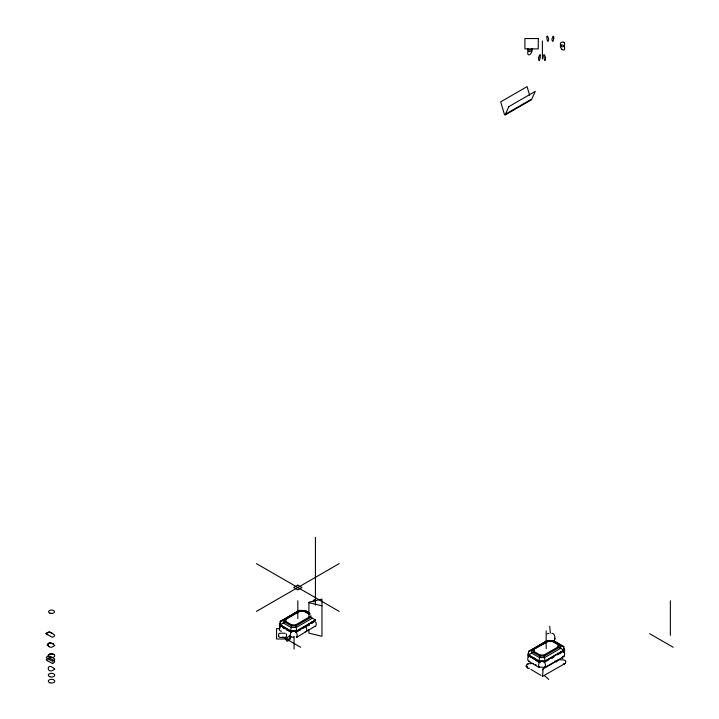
<?xml version="1.0" encoding="UTF-8"?>
<svg xmlns="http://www.w3.org/2000/svg" width="719" height="719" viewBox="0 0 719 719"><rect width="100%" height="100%" fill="white"/><g stroke="black" fill="none" stroke-linecap="round" stroke-linejoin="round"><path stroke-width="1.08" d="M310.887 615.563L310.887 617.306L315.425 620.012L311.093 623.472M534.648 657.966L534.648 659.62L528.582 655.315L528.582 651.36L547.222 640.593L553.414 640.593L563.777 646.579L563.777 650.533L557.71 654.838L557.71 653.185M546.179 648.718L546.179 630.869M528.582 651.738L547.222 640.593L548.381 641.357L552.255 641.357L558.016 644.682L563.777 646.579M563.777 646.956L553.414 640.593L552.255 641.357M542.926 670.944L542.926 671.384A12.196 0.845 -85 0 1 542.908 672.4L542.432 676.489A9.383 0.647 -85 0 1 542.342 675.492M554.619 639.847L554.744 638.22L554.628 639.622C555.221 637.304 554.924 633.475 551.824 633.286M538.747 57.349L539.214 55.74A11.621 3.631 -76.6 0 1 539.394 55.48L540.14 54.59L540.337 55.21A4.089 1.276 -76.6 0 1 540.212 57.223L540.077 57.951A8.565 2.678 -76.6 0 1 539.699 59.524L539.439 60.198A4.089 1.276 -76.6 0 1 539.142 60.594L538.594 59.56A9.005 2.813 -76.6 0 1 538.756 57.349M542.71 669.766L542.872 669.003L558.465 659.997M309.664 614.538L303.903 611.213L299.706 610.853L284.769 619.481L284.769 622.088L291.429 625.934L295.949 625.934L310.887 617.306L309.664 616.776L295.626 624.883L291.752 624.883L290.593 630.779L291.537 632.513M540.104 655.027L534.343 651.693L528.582 654.928L538.944 660.914L545.137 660.914L563.777 650.147L558.016 646.92L543.977 655.027L540.104 655.027L538.944 660.914L539.888 662.648L535.52 660.132M564.253 652.106L564.082 652.564M283.475 628.02L283.592 627.597A4.089 3.083 35.7 0 0 283.601 626.698M564.253 655.908L563.121 656.6A11.621 8.763 35.7 0 1 562.698 656.51M563.903 656.519L545.155 667.349L545.326 666.837A9.005 2.813 76.6 0 0 545.487 665.066L544.939 662.487A4.089 1.276 76.6 0 0 544.634 662.055L544.418 661.992A8.565 2.678 76.6 0 0 544.004 662.532M312.361 623.014L312.693 622.555A8.565 6.462 35.7 0 1 313.61 621.728L314.23 621.558A4.089 3.083 35.7 0 1 314.949 621.755L315.695 622.133A1.079 0.818 35.7 0 1 315.965 622.438L316.27 623.876A9.005 6.795 35.7 0 1 315.893 625.764L296.776 637.232L296.974 636.692A9.005 2.813 76.6 0 0 297.136 634.922L296.579 632.352A4.089 1.276 76.6 0 0 296.282 631.92L296.03 631.884A8.565 2.678 76.6 0 0 295.653 632.396M560.712 653.149L561.045 652.69A8.565 6.462 35.7 0 1 561.961 651.872L562.582 651.693A4.089 3.083 35.7 0 1 563.301 651.89L564.047 652.268A1.079 0.818 35.7 0 1 564.316 652.573L564.631 654.011A9.005 6.795 35.7 0 1 564.244 655.908M295.833 632.513L296.776 631.165L315.425 620.398M544.184 662.648L545.137 661.3L563.777 650.533M46.277 657.337L46.492 657.867A11.89 6.866 0 0 0 47.014 658.191L47.751 658.622M46.277 659.584L46.492 660.114A11.89 6.866 0 0 0 47.014 660.437L47.751 660.869M291.105 636.683L291.042 636.773A11.621 3.631 -76.6 0 1 290.862 637.007L293.685 637.232M46.277 633.439L46.492 633.969A11.89 6.866 0 0 0 47.014 634.293L47.751 634.724M303.903 611.213L305.063 610.458L309.772 613.172M296.803 637.214L296.507 637.007A11.621 3.631 76.6 0 1 296.327 636.773L296.264 636.683M545.155 667.349L539.214 667.151A11.621 3.631 -76.5 0 0 539.394 666.908M285.425 628.873L280.221 624.793L285.982 621.558L291.752 624.883M530.901 99.501L504.513 114.734L500.685 101.864L527.072 86.631L529.624 95.214M256.431 611.411L339.215 563.615M305.063 610.835L298.87 610.835L280.221 621.602L298.87 610.458L305.063 610.458L309.772 613.559M295.626 624.883L296.776 631.165L290.593 631.165L280.221 625.179L280.221 621.216L285.982 619.32L300.03 611.213M312.352 618.169L296.255 627.462L291.114 627.462L283.304 622.951L283.304 619.985L299.392 610.692L304.532 610.692L309.745 613.702M315.425 620.012L296.776 630.779L290.593 630.779L280.221 624.793M296.83 631.713L299.679 630.069M301.585 628.972L304.434 627.319M298.736 630.842L300.668 629.727M307.426 625.818L309.359 624.703L305.386 626.77M548.058 640.989L533.121 649.616L528.582 651.36M552.578 640.989L559.238 644.835L559.238 647.442L544.301 656.07L539.78 656.07L533.121 652.223L533.121 649.616L548.381 641.357M546.134 661.3L548.983 659.656M551.832 658.011L553.738 656.914L552.03 657.588M551.913 658.191L553.846 657.076M564.873 663.601L542.36 676.471M315.416 626.465L314.769 626.465A11.621 8.763 35.7 0 1 314.491 626.411M547.285 633.816L548.983 633.313M527.413 664.176L528.177 663.898M52.784 661.04L52.02 661.022A8.601 4.961 0 0 1 51.247 660.626L48.029 658.784M52.784 663.286L52.02 663.278A8.601 4.961 0 0 1 51.247 662.882L48.029 661.04M289.362 635.964L286.468 638.292A5.653 3.262 -60 0 0 286.414 640.782L287.492 641.249L290.152 639.011A5.653 3.262 -60 0 0 290.251 636.71M279.52 633.466L280.32 633.277A12.196 9.958 0 0 1 281.74 633.196L283.394 633.196A9.446 7.72 0 0 1 285.101 633.295M285.605 637.214L284.814 637.402A12.286 10.03 0 0 1 283.394 637.474L281.74 637.483A9.383 7.666 0 0 1 279.754 637.34L279.637 637.259A1.627 1.33 0 0 1 278.747 636.585L278.595 636.171M538.98 667.367L538.747 666.837A9.005 2.813 -76.5 0 1 538.594 665.066L539.142 662.487A4.089 1.276 -76.5 0 1 539.439 662.055L539.699 662.019A8.565 2.678 -76.5 0 1 540.077 662.532M281.471 631.12L281.309 631.156A11.621 8.763 -35.7 0 1 280.877 631.246L279.754 630.554A9.005 6.795 -35.7 0 1 279.376 628.658L279.691 627.22A1.079 0.818 -35.7 0 1 279.961 626.914L280.707 626.528A4.089 3.083 -35.7 0 1 281.426 626.339L282.046 626.51A8.565 6.462 -35.7 0 1 282.953 627.336L283.286 627.795A4.089 3.083 -35.7 0 1 283.457 628.127M529.831 661.255L529.66 661.291A11.621 8.763 -35.7 0 1 529.238 661.381L528.106 660.689A9.005 6.795 -35.7 0 1 527.728 658.793L528.043 657.355A1.079 0.818 -35.7 0 1 528.312 657.049L529.058 656.663A4.089 3.083 -35.7 0 1 529.777 656.474L530.397 656.645A8.565 6.462 -35.7 0 1 531.314 657.472M564.442 663.772L563.624 663.871A12.196 9.113 0.5 0 1 563.319 663.88M558.897 659.835L559.715 659.727A12.286 9.185 0.5 0 1 561.144 659.781L562.779 659.925A9.383 7.01 0.5 0 1 564.739 660.222L564.837 660.312A1.627 1.213 0.5 0 1 565.628 660.995L565.727 661.39M563.301 648.538L564.047 648.574A1.079 0.818 -35.7 0 1 564.316 648.745L564.631 650.03A9.005 6.795 -35.7 0 1 564.244 652.106M531.215 663.529L529.579 663.682A12.196 10.677 0.7 0 0 528.168 663.889M279.898 628.64L276.563 628.64L276.563 638.993L289.901 638.993L289.901 635.893M547.222 640.98L553.414 640.98M528.798 653.292L528.312 653.355A1.079 0.818 35.7 0 0 528.043 653.526L527.728 654.811A9.005 6.795 35.7 0 0 528.114 656.887M290.593 637.232L290.395 636.692A9.005 2.813 -76.6 0 1 290.242 634.922L290.791 632.352A4.089 1.276 -76.6 0 1 291.087 631.92L291.339 631.884A8.565 2.678 -76.6 0 1 291.725 632.396M280.707 623.184L279.961 623.211A1.079 0.818 35.7 0 0 279.691 623.391L279.376 624.676A9.005 6.795 35.7 0 0 279.763 626.752L280.042 627.435M49.629 656.321L51.148 656.762A12.645 7.307 0 0 1 53.548 658.137L54.473 659.125M49.629 658.577L51.148 659.017A12.645 7.307 0 0 1 53.548 660.384L54.473 661.372M528.168 668.239L528.043 668.212A1.627 1.42 0.7 0 1 527.063 667.583L526.856 667.151M308.891 602.675L321.959 605.802M54.051 654.344L49.926 653.966L48.371 654.865L48.029 656.114L49.027 657.247M545.074 667.358L544.867 667.151A11.621 3.631 76.6 0 1 544.687 666.908L544.616 666.819M53.539 643.802L49.494 642.984L47.697 643.891L47.13 645.069L49.072 646.381M530.937 669.389L540.913 675.393M535.61 664.617L536.176 664.904M299.706 610.853L298.87 610.835M535.637 660.141L538.621 661.687M290.269 631.552L286.288 629.485L288.912 631.003M50.492 636.306L51.247 636.737A8.601 4.961 0 0 0 52.011 637.133L52.846 637.115A3.91 2.256 0 0 0 54.68 635.228M649.634 633.682L673.182 647.28M528.582 655.315L538.944 661.3L545.137 661.3L543.977 655.027M528.519 661.345L538.891 667.322M256.431 563.615L339.215 611.411M304.227 610.853L309.934 614.152M282.756 636.944L300.65 647.28M52.559 633.529L49.26 631.624L45.818 633.61L50.204 636.144M554.969 661.031L556.443 661.965M561.674 657.858L562.824 658.658M561.961 49.377L562.582 49.845A4.089 3.083 35.7 0 0 563.301 49.997L564.047 49.971A1.079 0.818 35.7 0 0 564.316 49.791L564.631 48.506A9.005 6.795 35.7 0 0 564.244 46.429M54.473 635.228L53.557 634.23A12.645 7.307 0 0 0 51.148 632.873L49.629 632.423A3.748 2.166 0 0 0 46.376 633.466M564.253 42.628L563.13 41.936A11.621 8.763 -35.7 0 0 562.698 42.026L560.901 42.601L560.416 43.616A4.089 3.083 -35.7 0 0 560.712 45.387L561.045 45.845A8.565 6.462 -35.7 0 0 561.961 46.672L562.582 46.843A4.089 3.083 -35.7 0 0 563.301 46.645L564.047 46.268A1.079 0.818 -35.7 0 0 564.316 45.962L564.631 44.524A9.005 6.795 -35.7 0 0 564.244 42.637M564.253 46.429L563.13 45.198A11.621 8.763 35.7 0 0 562.698 45.081L560.901 44.794L560.416 45.585A4.089 3.083 35.7 0 0 560.712 47.499L561.045 48.11A8.565 6.462 35.7 0 0 561.961 49.377M542.899 669.012L542.926 669.155A9.446 0.656 -85 0 1 542.935 670.315M286.53 634.509L286.369 634.095A1.618 1.321 0 0 0 286.18 633.834M560.487 653.247L560.416 652.96A4.089 3.083 -35.7 0 1 560.443 651.854M312.091 622.969L312.055 622.816A4.089 3.083 -35.7 0 1 312.136 621.522M545.326 57.349L544.867 55.74A11.621 3.631 76.6 0 0 544.687 55.48L543.986 54.599L543.744 55.21A4.089 1.276 76.6 0 0 543.861 57.223L544.004 57.951A8.565 2.678 76.6 0 0 544.382 59.524L544.634 60.198A4.089 1.276 76.6 0 0 544.939 60.594L545.487 59.56A9.005 2.813 76.6 0 0 545.326 57.349M549.72 626.276L550.386 633.026M550.179 640.467L550.296 641.734M670.36 600.733L670.36 635.308M558.016 644.682L558.016 646.92M542.405 40.938L542.405 58.994M534.343 649.464L534.343 651.693M315.425 537.327L315.425 605.137M308.891 616.821L308.891 602.225L321.959 599.098L321.959 636.27L308.891 633.151L308.891 629.431M308.891 623.355L308.891 625.53M297.828 600.733L297.828 618.583M294.053 636.216L294.053 649.095M285.982 619.32L285.982 621.558M46.376 659.62A3.748 2.166 0 0 1 49.62 658.496M54.68 661.381A3.91 2.256 0 0 1 52.784 663.206M46.376 657.364A3.748 2.166 0 0 1 49.62 656.249M54.68 659.125A3.91 2.256 0 0 1 52.784 660.95M565.52 661.435A3.469 2.597 0.5 0 1 564.667 663.934M557.728 661.121A3.487 2.606 0.5 0 1 558.672 659.665M527.054 667.061A3.469 3.038 0.7 0 1 527.135 664.032M531.224 663.547A9.446 8.277 0.7 0 1 533.21 663.484M529.508 668.293A9.383 8.215 0.7 0 1 528.168 668.293M278.801 636.108A3.469 2.84 0 0 1 279.269 633.304M286.333 634.571A3.487 2.849 0 0 1 285.865 637.376M525.742 666.18A50.654 29.236 60 0 1 527.135 666.477M544.481 675.68A50.654 29.236 60 0 1 548.714 679.446M531.97 48.577A4.089 3.083 35.7 0 1 531.647 50.168L531.314 50.627A8.565 6.462 35.7 0 1 530.397 51.453L529.849 51.633A4.089 3.083 35.7 0 1 529.058 51.426L528.312 51.049A1.079 0.818 35.7 0 1 528.043 50.743L527.728 49.305A9.005 6.795 35.7 0 1 527.818 48.497M303.876 628.029A4.431 2.561 60 0 1 304.002 627.732L304.083 627.597A8.277 4.781 60 0 1 304.82 626.806L305.251 626.734A3.496 2.022 60 0 1 305.764 627.049L306.213 627.462A1.043 0.602 60 0 1 306.483 627.912L306.698 629.206A9.41 5.437 60 0 1 306.429 631.228L305.638 631.74A13.814 7.981 60 0 1 305.224 631.507M313.915 601.785A2.139 1.231 0 0 1 313.448 600.446A2.139 1.231 0 0 1 315.425 599.682M553.765 38.26L553.217 40.83A4.089 1.276 -76.6 0 1 552.92 41.262L552.659 41.298A8.565 2.678 -76.6 0 1 552.282 40.785L552.147 40.435A4.089 1.276 -76.6 0 1 552.021 38.772L552.965 36.408A11.621 3.631 -76.6 0 1 553.145 36.175L553.612 36.489A9.005 2.813 -76.6 0 1 553.765 38.26M54.698 669.119C46.061 675.932 46.106 660.563 54.698 669.119M54.698 645.473C46.124 652.322 46.088 636.908 54.698 645.473M547.051 36.363L547.033 36.489A9.005 2.813 76.6 0 0 546.871 38.26L547.42 40.83A4.089 1.276 76.6 0 0 547.725 41.262L547.977 41.298A8.565 2.678 76.6 0 0 548.354 40.785L548.498 40.435A4.089 1.276 76.6 0 0 548.624 38.772L547.671 36.408A11.621 3.631 76.6 0 0 547.492 36.175L547.051 36.363M528.168 51.04L528.106 51.211A9.005 6.795 -35.7 0 0 527.728 53.287L528.043 54.572A1.079 0.818 -35.7 0 0 528.312 54.743L529.058 54.779A4.089 3.083 -35.7 0 0 529.777 54.626L530.397 54.159A8.565 6.462 -35.7 0 0 531.314 52.891L531.647 52.28A4.089 3.083 -35.7 0 0 531.952 50.366L531.458 49.575L529.66 49.863A11.621 8.763 -35.7 0 0 529.238 49.971L528.168 51.04M508.89 106.601L505.062 115.058L531.449 99.815L535.278 91.358L508.89 106.601M297.828 585.131L293.685 587.513L297.828 589.904L301.962 587.513L297.828 585.131M547.743 640.827L531.656 650.12L531.656 653.086L539.475 657.597L544.616 657.597L560.703 648.304L560.703 645.338L552.884 640.827L547.743 640.827M538.252 38.538L524.915 38.538L524.915 48.892L538.252 48.892L538.252 38.538M49.827 682.762A3.218 1.86 0 0 0 54.761 681.261A3.218 1.86 0 0 0 50.042 679.545A3.218 1.86 0 0 0 49.827 682.762M49.827 676.741A3.218 1.86 0 0 0 54.761 675.24A3.218 1.86 0 0 0 50.042 673.523A3.218 1.86 0 0 0 49.827 676.741M49.827 657.364A3.218 1.86 0 0 0 54.761 655.863A3.218 1.86 0 0 0 50.042 654.146A3.218 1.86 0 0 0 49.827 657.364M49.979 613.181A2.93 1.69 0 0 0 54.464 611.815A2.93 1.69 0 0 0 50.177 610.251A2.93 1.69 0 0 0 49.979 613.181"/></g></svg>
